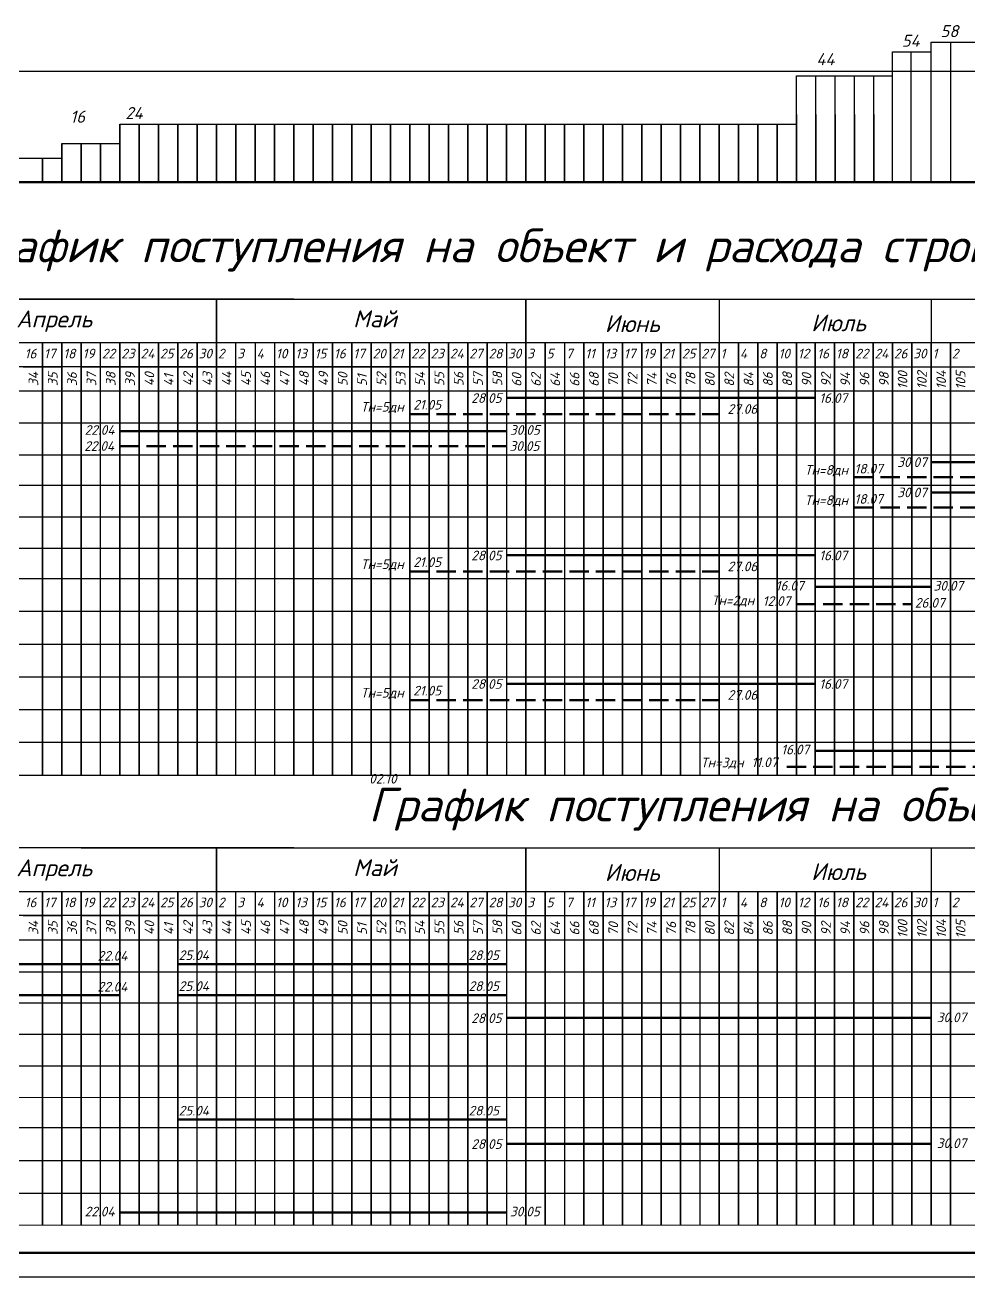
# Model space of a CAD drawing. Header units: millimetres. Extents: x -345369 to 252202, y 74562 to 424723.
# Drawn here: x -257721 to -238189, y 363905 to 389819 of the extents above; entities that cross this region are included whole.
import ezdxf

# ---------------------------------------------------------------- set-up
doc = ezdxf.new("R2010")
doc.units = ezdxf.units.MM
doc.linetypes.add('N1', pattern=[550, 400, -150])
doc.layers.add('A0-08', color=101, linetype='Continuous')
doc.layers.add('Рамка', color=7, linetype='Continuous', lineweight=25)
doc.styles.add('standart-наклонный', font='isocpeui.ttf', dxfattribs={"height": 3})

msp = doc.modelspace()

# ---------------------------------------------------------------- linework, layer by layer
at = {"lineweight": 30}
for p, q in [((-239770.11111, 386565.055071), (-239770.11111, 389265.055071)), ((-239770.11111, 389265.055071), (-238970.11111, 389265.055071)), ((-238970.11111, 386565.055071), (-238970.11111, 389465.055071)), ((-238970.11111, 389465.055071), (-233783.582974, 389465.055071)), ((-264556.639245, 388865.055071), (-197554.654285, 388865.055071)), ((-241756.639245, 386565.055071), (-241756.639245, 388765.055071)), ((-241756.639245, 388765.055071), (-239770.11111, 388765.055071)), ((-255756.639245, 386565.055071), (-255756.637867, 387765.055071)), ((-255756.639245, 386565.055071), (-255756.637867, 387765.055071)), ((-255756.639245, 387765.055071), (-241756.639245, 387765.055071)), ((-255756.639245, 386565.055071), (-255756.637867, 387765.055071)), ((-255756.637867, 387765.055071), (-255756.639245, 386565.055071)), ((-256956.639245, 387365.055071), (-255756.639245, 387365.055071)), ((-256956.639245, 386565.055071), (-256956.639245, 387365.055071)), ((-256956.639245, 387365.055071), (-256956.639245, 386565.055071)), ((-256956.639245, 386565.055071), (-256956.639245, 387365.055071)), ((-264556.639245, 387065.055071), (-256956.639245, 387065.055071)), ((-269090.319418, 384144.449809), (-193783.582974, 384144.449809)), ((-256556.639245, 384144.449809), (-193783.582974, 384144.449809)), ((-253756.639245, 374293.383825), (-253756.639245, 384144.449809)), ((-253756.639245, 384144.449809), (-253756.639245, 383245.955918)), ((-250956.639245, 384144.449809), (-242156.639245, 384144.449809)), ((-247356.639245, 384144.449809), (-238556.639245, 384144.449809)), ((-247356.639245, 374293.383825), (-247356.639245, 384144.449809)), ((-247356.639245, 384144.449809), (-247356.639245, 383245.955918)), ((-247356.639245, 384144.449809), (-247356.639245, 374293.383825)), ((-243356.639245, 384144.449809), (-243356.639245, 374293.383825)), ((-243356.639245, 384144.449809), (-243356.639245, 374293.383825)), ((-238970.11111, 384144.449809), (-238970.11111, 374293.383825)), ((-269090.319418, 381584.698405), (-193783.582974, 381585.005997)), ((-269090.319418, 380918.959033), (-193783.582974, 380919.266625)), ((-269090.319418, 380292.893779), (-193783.582974, 380293.201371)), ((-269090.319418, 379640.379014), (-193783.582974, 379640.658068)), ((-269090.319418, 378987.864348), (-193783.582974, 378988.143402)), ((-269090.319418, 378360.722042), (-193783.582974, 378361.001095)), ((-269090.319418, 377682.835017), (-193783.582974, 377683.11407)), ((-269090.319418, 377004.947991), (-193783.582974, 377005.227044)), ((-269090.319418, 376327.055934), (-193783.582974, 376327.334988)), ((-269090.319418, 375649.167938), (-193783.582974, 375649.167938)), ((-269090.319418, 374971.275882), (-193783.582974, 374971.275882)), ((-269090.319418, 374293.383825), (-213360.228859, 374293.383825)), ((-269090.319418, 374293.383825), (-193783.582974, 374293.383825)), ((-256556.639245, 372783.962366), (-207383.583328, 372783.962366)), ((-253756.639245, 364979.198778), (-253756.639245, 372783.962366)), ((-253756.639245, 372783.962366), (-253756.639245, 371885.468476)), ((-250956.639245, 372783.962366), (-242156.639245, 372783.962366)), ((-247356.639245, 372783.962366), (-238556.639245, 372783.962366)), ((-247356.639245, 364977.564843), (-247356.639245, 372783.962366)), ((-247356.639245, 372783.962366), (-247356.639245, 371885.468476)), ((-247356.639245, 372783.962366), (-247356.639245, 364977.564843)), ((-243356.639245, 372783.962366), (-243356.639245, 364976.543634)), ((-243356.639245, 372783.962366), (-243356.639245, 364976.543634)), ((-238970.11111, 372783.962366), (-238970.11111, 364975.423744)), ((-258956.639245, 371885.468476), (-228383.582974, 371885.468476)), ((-252556.639245, 371385.468476), (-252156.639245, 371385.468476)), ((-252156.639245, 371385.468476), (-251756.639245, 371385.468476)), ((-251756.639245, 371385.468476), (-251356.639245, 371385.468476)), ((-251356.639245, 371385.468476), (-250956.639245, 371385.468476)), ((-250956.639245, 371385.468476), (-250556.639245, 371385.468476)), ((-250556.639245, 371385.468476), (-250156.639245, 371385.468476)), ((-250156.639245, 371385.468476), (-249756.639245, 371385.468476)), ((-249756.639245, 371385.468476), (-249356.639245, 371385.468476)), ((-249356.639245, 371385.468476), (-248956.639245, 371385.468476)), ((-248956.639245, 371385.468476), (-248556.639245, 371385.468476)), ((-248556.639245, 371385.468476), (-248156.639245, 371385.468476)), ((-248556.639245, 371385.468476), (-248156.639245, 371385.468476)), ((-248156.639245, 371385.468476), (-247756.639245, 371385.468476)), ((-248156.639245, 371385.468476), (-247756.639245, 371385.468476)), ((-247756.639245, 371385.468476), (-247356.639245, 371385.468476)), ((-247356.639245, 371385.468476), (-246956.639245, 371385.468476)), ((-246956.639245, 371385.468476), (-246556.639245, 371385.468476)), ((-246556.639245, 371385.468476), (-246156.639245, 371385.468476)), ((-246156.639245, 371385.468476), (-245756.639245, 371385.468476)), ((-245756.639245, 371385.468476), (-245356.639245, 371385.468476)), ((-245756.639245, 371385.468476), (-245356.639245, 371385.468476)), ((-245356.639245, 371385.468476), (-244956.639245, 371385.468476)), ((-244956.639245, 371385.468476), (-244556.639245, 371385.468476)), ((-244556.639245, 371385.468476), (-244156.639245, 371385.468476)), ((-244156.639245, 371385.468476), (-243756.639245, 371385.468476)), ((-243756.639245, 371385.468476), (-243356.639245, 371385.468476)), ((-243756.639245, 371385.468476), (-215983.582974, 371385.468476)), ((-243356.639245, 371385.468476), (-242956.639245, 371385.468476)), ((-269090.319418, 370885.468472), (-207384.068018, 370885.468526)), ((-269090.319418, 370219.730169), (-207384.237918, 370219.982209)), ((-269090.319418, 369580.440209), (-207384.40113, 369580.692248)), ((-269090.319418, 368927.925544), (-207384.567718, 368928.177582)), ((-269090.319418, 368275.410778), (-207384.734313, 368275.639432)), ((-269090.319418, 367622.896112), (-207384.900901, 367623.124765)), ((-269090.319418, 367622.896112), (-207384.900901, 367623.124765)), ((-269090.319418, 366995.753806), (-207385.061012, 366995.982458)), ((-269090.319418, 366317.867732), (-207385.234097, 366318.023236)), ((-269090.319418, 366317.86581), (-213360.234071, 366317.86581)), ((-269090.319418, 365639.97565), (-207385.407164, 365640.131154)), ((-269090.319418, 365639.973729), (-213360.234071, 365639.973729)), ((-269090.319418, 364983.113501), (-207385.578924, 364967.360142))]:
    msp.add_line(p, q, dxfattribs=at)
for p, q in [((-239383.582974, 386565.055071), (-239383.582974, 389265.055071)), ((-238570.11111, 389465.055071), (-238570.11111, 386565.055071)), ((-241356.639245, 386565.055071), (-241356.639245, 388765.055071)), ((-240956.639245, 386565.055071), (-240956.639245, 388765.055071)), ((-240556.639245, 386565.055071), (-240556.639245, 388765.055071)), ((-240156.639245, 386565.055071), (-240156.639245, 388765.055071)), ((-241756.639245, 386565.055071), (-241756.639245, 387965.055071)), ((-241756.639245, 387965.055071), (-241756.639245, 386565.055071)), ((-241356.639245, 386565.055071), (-241356.639245, 387965.055071)), ((-241356.639245, 387965.055071), (-241356.639245, 386565.055071)), ((-240956.639245, 386565.055071), (-240956.639245, 387965.055071)), ((-240956.639245, 387965.055071), (-240956.639245, 386565.055071)), ((-240556.639245, 386565.055071), (-240556.639245, 387965.055071)), ((-240556.639245, 387965.055071), (-240556.639245, 386565.055071)), ((-240156.639245, 386565.055071), (-240156.639245, 387965.055071)), ((-240156.639245, 387965.055071), (-240156.639245, 386565.055071)), ((-255356.639245, 386565.055071), (-255356.639245, 387765.055071)), ((-255356.639245, 387765.055071), (-255356.639245, 386565.055071)), ((-254956.639245, 386565.055071), (-254956.639245, 387765.055071)), ((-254956.639245, 387765.055071), (-254956.639245, 386565.055071)), ((-254556.639245, 387765.055071), (-254556.639245, 386565.055071)), ((-254556.639245, 386565.055071), (-254556.639245, 387765.055071)), ((-254556.639245, 386565.055071), (-254556.639245, 387765.055071)), ((-254556.639245, 387765.055071), (-254556.639245, 386565.055071)), ((-254156.639245, 387765.055071), (-254156.639245, 386565.055071)), ((-254156.639245, 386565.055071), (-254156.639245, 387765.055071)), ((-254156.639245, 386565.055071), (-254156.639245, 387765.055071)), ((-254156.639245, 387765.055071), (-254156.639245, 386565.055071)), ((-253756.639245, 387765.055071), (-253756.639245, 386565.055071)), ((-253756.639245, 386565.055071), (-253756.639245, 387765.055071)), ((-253756.639245, 386565.055071), (-253756.639245, 387765.055071)), ((-253756.639245, 387765.055071), (-253756.639245, 386565.055071)), ((-253356.639245, 386565.055071), (-253356.639245, 387765.055071)), ((-253356.639245, 387765.055071), (-253356.639245, 386565.055071)), ((-252956.639245, 386565.055071), (-252956.639245, 387765.055071)), ((-252956.639245, 387765.055071), (-252956.639245, 386565.055071)), ((-252556.639245, 386565.055071), (-252556.639245, 387765.055071)), ((-252556.639245, 387765.055071), (-252556.639245, 386565.055071)), ((-252156.639245, 386565.055071), (-252156.639245, 387765.055071)), ((-252156.639245, 387765.055071), (-252156.639245, 386565.055071)), ((-251756.639245, 386565.055071), (-251756.639245, 387765.055071)), ((-251756.639245, 387765.055071), (-251756.639245, 386565.055071)), ((-251356.639245, 386565.055071), (-251356.639245, 387765.055071)), ((-251356.639245, 387765.055071), (-251356.639245, 386565.055071)), ((-250956.639245, 386565.055071), (-250956.639245, 387765.055071)), ((-250956.639245, 387765.055071), (-250956.639245, 386565.055071)), ((-250556.639245, 386565.055071), (-250556.639245, 387765.055071)), ((-250556.639245, 387765.055071), (-250556.639245, 386565.055071)), ((-250156.639245, 386565.055071), (-250156.639245, 387765.055071)), ((-250156.639245, 387765.055071), (-250156.639245, 386565.055071)), ((-249756.639245, 386565.055071), (-249756.639245, 387765.055071)), ((-249756.639245, 387765.055071), (-249756.639245, 386565.055071)), ((-249356.639245, 386565.055071), (-249356.639245, 387765.055071)), ((-249356.639245, 387765.055071), (-249356.639245, 386565.055071)), ((-248956.639245, 386565.055071), (-248956.639245, 387765.055071)), ((-248956.639245, 387765.055071), (-248956.639245, 386565.055071)), ((-248556.639245, 386565.055071), (-248556.639245, 387765.055071)), ((-248556.639245, 387765.055071), (-248556.639245, 386565.055071)), ((-248156.639245, 386565.055071), (-248156.639245, 387765.055071)), ((-248156.639245, 387765.055071), (-248156.639245, 386565.055071)), ((-247756.639245, 386565.055071), (-247756.639245, 387765.055071)), ((-247756.639245, 387765.055071), (-247756.639245, 386565.055071)), ((-247356.639245, 386565.055071), (-247356.639245, 387765.055071)), ((-247356.639245, 387765.055071), (-247356.639245, 386565.055071)), ((-246956.639245, 386565.055071), (-246956.639245, 387765.055071)), ((-246956.639245, 387765.055071), (-246956.639245, 386565.055071)), ((-246556.639245, 386565.055071), (-246556.639245, 387765.055071)), ((-246556.639245, 387765.055071), (-246556.639245, 386565.055071)), ((-246156.639245, 386565.055071), (-246156.639245, 387765.055071)), ((-246156.639245, 387765.055071), (-246156.639245, 386565.055071)), ((-245756.639245, 386565.055071), (-245756.639245, 387765.055071)), ((-245756.639245, 387765.055071), (-245756.639245, 386565.055071)), ((-245356.639245, 386565.055071), (-245356.639245, 387765.055071)), ((-245356.639245, 387765.055071), (-245356.639245, 386565.055071)), ((-244956.639245, 386565.055071), (-244956.639245, 387765.055071)), ((-244956.639245, 387765.055071), (-244956.639245, 386565.055071)), ((-244556.639245, 386565.055071), (-244556.639245, 387765.055071)), ((-244556.639245, 387765.055071), (-244556.639245, 386565.055071)), ((-244156.639245, 386565.055071), (-244156.639245, 387765.055071)), ((-244156.639245, 387765.055071), (-244156.639245, 386565.055071)), ((-243756.639245, 386565.055071), (-243756.639245, 387765.055071)), ((-243756.639245, 387765.055071), (-243756.639245, 386565.055071)), ((-243356.639245, 386565.055071), (-243356.639245, 387765.055071)), ((-243356.639245, 387765.055071), (-243356.639245, 386565.055071)), ((-242956.639245, 386565.055071), (-242956.639245, 387765.055071)), ((-242956.639245, 387765.055071), (-242956.639245, 386565.055071)), ((-242556.639245, 386565.055071), (-242556.639245, 387765.055071)), ((-242556.639245, 387765.055071), (-242556.639245, 386565.055071)), ((-242156.639245, 386565.055071), (-242156.639245, 387765.055071)), ((-242156.639245, 387765.055071), (-242156.639245, 386565.055071)), ((-256956.639245, 387365.055071), (-255756.639245, 387365.055071)), ((-256556.639245, 386565.055071), (-256556.639245, 387365.055071)), ((-256556.639245, 387365.055071), (-256556.639245, 386565.055071)), ((-256156.639245, 386565.055071), (-256156.639245, 387365.055071)), ((-256156.639245, 387365.055071), (-256156.639245, 386565.055071)), ((-264556.639245, 387065.055071), (-256956.639245, 387065.055071)), ((-257356.639245, 386565.055071), (-257356.639245, 387065.055071)), ((-257356.639245, 387065.055071), (-257356.639245, 386565.055071)), ((-257356.639245, 374293.383825), (-257356.639245, 383245.955918)), ((-257356.639245, 383245.955918), (-257356.639245, 374293.383825)), ((-256956.639245, 374293.383825), (-256956.639245, 383245.955918)), ((-256956.639245, 383245.955918), (-256956.639245, 374293.383825)), ((-256556.639245, 374293.383825), (-256556.639245, 383245.955918)), ((-256556.639245, 383245.955918), (-256556.639245, 374293.383825)), ((-256156.639245, 374293.383825), (-256156.639245, 383245.955918)), ((-255756.639245, 374293.383825), (-255756.639245, 383245.955918)), ((-255756.639245, 383245.955918), (-255756.639245, 374293.383825)), ((-255356.639245, 374293.383825), (-255356.639245, 383245.955918)), ((-255356.639245, 383245.955918), (-255356.639245, 374293.383825)), ((-254956.639245, 374293.383825), (-254956.639245, 383245.955918)), ((-254956.639245, 383245.955918), (-254956.639245, 374293.383825)), ((-254556.639245, 374293.383825), (-254556.639245, 383245.955918)), ((-254556.639245, 383245.955918), (-254556.639245, 374293.383825)), ((-254156.639245, 374293.383825), (-254156.639245, 383245.955918)), ((-254156.639245, 383245.955918), (-254156.639245, 374293.383825)), ((-253756.639245, 374293.383825), (-253756.639245, 383245.955918)), ((-253756.639245, 383245.955918), (-253756.639245, 374293.383825)), ((-253356.639245, 374293.383825), (-253356.639245, 383245.955918)), ((-252956.639245, 383245.955918), (-252956.639245, 374293.383825)), ((-252556.639245, 383245.955918), (-252556.639245, 374293.383825)), ((-252156.639245, 374293.383825), (-252156.639245, 383245.955918)), ((-252156.639245, 383245.955918), (-252156.639245, 374293.383825)), ((-251756.639245, 374293.383825), (-251756.639245, 383245.955918)), ((-251756.639245, 383245.955918), (-251756.639245, 374293.383825)), ((-251356.639245, 374293.383825), (-251356.639245, 383245.955918)), ((-251356.639245, 383245.955918), (-251356.639245, 374293.383825)), ((-250956.639245, 374293.383825), (-250956.639245, 383245.955918)), ((-250956.639245, 383245.955918), (-250956.639245, 374293.383825)), ((-250556.639245, 374293.383825), (-250556.639245, 383245.955918)), ((-250556.639245, 383245.955918), (-250556.639245, 374293.383825)), ((-250156.639245, 374293.383825), (-250156.639245, 383245.955918)), ((-250156.639245, 383245.955918), (-250156.639245, 374293.383825)), ((-249756.639245, 374293.383825), (-249756.639245, 383245.955918)), ((-249756.639245, 383245.955918), (-249756.639245, 374293.383825)), ((-249356.639245, 374293.383825), (-249356.639245, 383245.955918)), ((-249356.639245, 383245.955918), (-249356.639245, 374293.383825)), ((-248956.639245, 374293.383825), (-248956.639245, 383245.955918)), ((-248956.639245, 383245.955918), (-248956.639245, 374293.383825)), ((-257756.639245, 382745.955918), (-257356.639245, 382745.955918)), ((-257356.639245, 382745.955918), (-256956.639245, 382745.955918)), ((-256556.639245, 382745.955918), (-256156.639245, 382745.955918)), ((-256156.639245, 382745.955918), (-255756.639245, 382745.955918)), ((-252556.639245, 382745.955918), (-252156.639245, 382745.955918)), ((-252156.639245, 382745.955918), (-251756.639245, 382745.955918)), ((-251756.639245, 382745.955918), (-251356.639245, 382745.955918)), ((-251356.639245, 382745.955918), (-250956.639245, 382745.955918)), ((-250956.639245, 382745.955918), (-250556.639245, 382745.955918)), ((-250556.639245, 382745.955918), (-250156.639245, 382745.955918)), ((-250156.639245, 382745.955918), (-249756.639245, 382745.955918)), ((-249756.639245, 382745.955918), (-249356.639245, 382745.955918)), ((-249356.639245, 382745.955918), (-248956.639245, 382745.955918)), ((-251062.474667, 382245.955918), (-250662.474667, 382245.955918)), ((-250662.474667, 382245.955918), (-250262.474667, 382245.955918)), ((-250262.474667, 382245.955918), (-249862.474667, 382245.955918)), ((-249862.474667, 382245.955918), (-249462.474667, 382245.955918)), ((-249462.474667, 382245.955918), (-249062.474667, 382245.955918)), ((-257356.639245, 364980.117866), (-257356.639245, 371885.468476)), ((-257356.639245, 371885.468476), (-257356.639245, 364980.117866)), ((-256956.639245, 364980.015745), (-256956.639245, 371885.468476)), ((-256956.639245, 371885.468476), (-256956.639245, 364980.015745)), ((-256556.639245, 364979.913624), (-256556.639245, 371885.468476)), ((-256556.639245, 371885.468476), (-256556.639245, 364979.913624)), ((-256156.639245, 364979.811503), (-256156.639245, 371885.468476)), ((-255756.639245, 364979.709382), (-255756.639245, 371885.468476)), ((-255756.639245, 371885.468476), (-255756.639245, 364979.709382)), ((-255356.639245, 364979.607261), (-255356.639245, 371885.468476)), ((-255356.639245, 371885.468476), (-255356.639245, 364979.607261)), ((-254956.639245, 364979.50514), (-254956.639245, 371885.468476)), ((-254956.639245, 371885.468476), (-254956.639245, 364979.50514)), ((-254556.639245, 364979.40302), (-254556.639245, 371885.468476)), ((-254556.639245, 371885.468476), (-254556.639245, 364979.40302)), ((-254156.639245, 364979.300899), (-254156.639245, 371885.468476)), ((-253756.639245, 364979.198778), (-253756.639245, 371885.468476)), ((-253756.639245, 371885.468476), (-253756.639245, 364979.198778)), ((-253356.639245, 364979.096657), (-253356.639245, 371885.468476)), ((-252956.639245, 371885.468476), (-252956.639245, 364978.994536)), ((-252556.639245, 371885.468476), (-252556.639245, 364978.892415)), ((-252156.639245, 364978.790294), (-252156.639245, 371885.468476)), ((-252156.639245, 371885.468476), (-252156.639245, 364978.790294)), ((-251756.639245, 364978.688173), (-251756.639245, 371885.468476)), ((-251756.639245, 371885.468476), (-251756.639245, 364978.688173)), ((-251356.639245, 364978.586052), (-251356.639245, 371885.468476)), ((-251356.639245, 371885.468476), (-251356.639245, 364978.586052)), ((-250956.639245, 364978.483932), (-250956.639245, 371885.468476)), ((-250956.639245, 371885.468476), (-250956.639245, 364978.483932)), ((-250556.639245, 364978.381811), (-250556.639245, 371885.468476)), ((-250556.639245, 371885.468476), (-250556.639245, 364978.381811)), ((-250156.639245, 364978.27969), (-250156.639245, 371885.468476)), ((-250156.639245, 371885.468476), (-250156.639245, 364978.27969)), ((-249756.639245, 364978.177569), (-249756.639245, 371885.468476)), ((-249756.639245, 371885.468476), (-249756.639245, 364978.177569)), ((-249356.639245, 364978.075448), (-249356.639245, 371885.468476)), ((-249356.639245, 371885.468476), (-249356.639245, 364978.075448)), ((-248956.639245, 364977.973327), (-248956.639245, 371885.468476)), ((-248956.639245, 371885.468476), (-248956.639245, 364977.973327)), ((-257756.639245, 371385.468476), (-257356.639245, 371385.468476)), ((-257356.639245, 371385.468476), (-256956.639245, 371385.468476)), ((-256556.639245, 371385.468476), (-256156.639245, 371385.468476)), ((-256156.639245, 371385.468476), (-255756.639245, 371385.468476)), ((-251062.474667, 370885.468476), (-250662.474667, 370885.468476)), ((-250662.474667, 370885.468476), (-250262.474667, 370885.468476)), ((-250262.474667, 370885.468476), (-249862.474667, 370885.468476)), ((-249862.474667, 370885.468476), (-249462.474667, 370885.468476)), ((-249462.474667, 370885.468476), (-249062.474667, 370885.468476))]:
    msp.add_line(p, q)
at = {"color": 7, "lineweight": 50}
msp.add_line((-264905.86328, 386565.055071), (-192521.398032, 386565.055071), dxfattribs=at)
at = {"color": 0, "lineweight": -2}
for p, q in [((-252156.639245, 384144.449809), (-264556.639245, 384144.449809)), ((-257116.362126, 382245.955918), (-253062.474667, 382245.955918)), ((-257116.362126, 370885.468476), (-253062.474667, 370885.468476))]:
    msp.add_line(p, q, dxfattribs=at)
at = {"lineweight": 25}
for p, q in [((-258956.639245, 383245.955918), (-228383.582974, 383245.955918)), ((-248556.639245, 374293.383825), (-248556.639245, 383245.955918)), ((-248556.639245, 383245.955918), (-248556.639245, 374293.383825)), ((-248156.639245, 374293.383825), (-248156.639245, 383245.955918)), ((-248156.639245, 383245.955918), (-248156.639245, 374293.383825)), ((-248156.639245, 374293.383825), (-248156.639245, 383245.955918)), ((-248156.639245, 383245.955918), (-248156.639245, 374293.383825)), ((-247756.639245, 383245.955918), (-247756.639245, 374293.383825)), ((-247356.639245, 374293.383825), (-247356.639245, 383245.955918)), ((-247356.639245, 383245.955918), (-247356.639245, 374293.383825)), ((-246956.639245, 374293.383825), (-246956.639245, 383245.955918)), ((-246956.639245, 383245.955918), (-246956.639245, 374293.383825)), ((-246556.639245, 383245.955918), (-246556.639245, 374293.383825)), ((-246556.639245, 383245.955918), (-246556.639245, 374293.383825)), ((-246156.639245, 374293.383825), (-246156.639245, 383245.955918)), ((-246156.639245, 383245.955918), (-246156.639245, 374293.383825)), ((-245756.639245, 383245.955918), (-245756.639245, 374293.383825)), ((-245756.639245, 383245.955918), (-245756.639245, 374293.383825)), ((-245756.639245, 374293.383825), (-245756.639245, 383245.955918)), ((-245756.639245, 383245.955918), (-245756.639245, 374293.383825)), ((-245356.639245, 374293.383825), (-245356.639245, 383245.955918)), ((-245356.639245, 383245.955918), (-245356.639245, 374293.383825)), ((-244956.639245, 374293.383825), (-244956.639245, 383245.955918)), ((-244956.639245, 383245.955918), (-244956.639245, 374293.383825)), ((-244556.639245, 374293.383825), (-244556.639245, 383245.955918)), ((-244556.639245, 383245.955918), (-244556.639245, 374293.383825)), ((-244156.639245, 374293.383825), (-244156.639245, 383245.955918)), ((-244156.639245, 383245.955918), (-244156.639245, 374293.383825)), ((-243756.639245, 383245.955918), (-243756.639245, 374293.383825)), ((-243356.639245, 374293.383825), (-243356.639245, 383245.955918)), ((-243356.639245, 383245.955918), (-243356.639245, 374293.383825)), ((-242956.639245, 374293.383825), (-242956.639245, 383245.955918)), ((-242956.639245, 383245.955918), (-242956.639245, 374293.383825)), ((-242556.639245, 374293.383825), (-242556.639245, 383245.955918)), ((-242556.639245, 383245.955918), (-242556.639245, 374293.383825)), ((-242156.639245, 374293.383825), (-242156.639245, 383245.955918)), ((-242156.639245, 383245.955918), (-242156.639245, 374293.383825)), ((-241756.639245, 374293.383825), (-241756.639245, 383245.955918)), ((-241756.639245, 383245.955918), (-241756.639245, 374293.383825)), ((-241370.11111, 374293.383825), (-241370.11111, 383245.955918)), ((-241370.11111, 383245.955918), (-241370.11111, 374293.383825)), ((-240970.11111, 374293.383825), (-240970.11111, 383245.955918)), ((-240970.11111, 383245.955918), (-240970.11111, 374293.383825)), ((-240570.11111, 374293.383825), (-240570.11111, 383245.955918)), ((-240570.11111, 383245.955918), (-240570.11111, 374293.383825)), ((-240170.11111, 374293.383825), (-240170.11111, 383245.955918)), ((-240170.11111, 383245.955918), (-240170.11111, 374293.383825)), ((-239770.11111, 374293.383825), (-239770.11111, 383245.955918)), ((-239770.11111, 383245.955918), (-239770.11111, 374293.383825)), ((-239370.11111, 374293.383825), (-239370.11111, 383245.955918)), ((-239370.11111, 383245.955918), (-239370.11111, 374293.383825)), ((-238970.11111, 374293.383825), (-238970.11111, 383245.955918)), ((-238970.11111, 383245.955918), (-238970.11111, 374293.383825)), ((-238570.11111, 374293.383825), (-238570.11111, 383245.955918)), ((-238570.11111, 383245.955918), (-238570.11111, 374293.383825)), ((-256556.639245, 382745.955918), (-248556.639245, 382745.955918)), ((-255756.639245, 382745.955918), (-247756.639245, 382745.955918)), ((-248956.639245, 382745.955918), (-248556.639245, 382745.955918)), ((-248556.639245, 382745.955918), (-248156.639245, 382745.955918)), ((-248556.639245, 382745.955918), (-248156.639245, 382745.955918)), ((-248156.639245, 382745.955918), (-247756.639245, 382745.955918)), ((-248156.639245, 382745.955918), (-247756.639245, 382745.955918)), ((-247756.639245, 382745.955918), (-247356.639245, 382745.955918)), ((-247356.639245, 382745.955918), (-246956.639245, 382745.955918)), ((-246956.639245, 382745.955918), (-246556.639245, 382745.955918)), ((-246556.639245, 382745.955918), (-246156.639245, 382745.955918)), ((-246156.639245, 382745.955918), (-245756.639245, 382745.955918)), ((-245756.639245, 382745.955918), (-245356.639245, 382745.955918)), ((-245756.639245, 382745.955918), (-245356.639245, 382745.955918)), ((-245356.639245, 382745.955918), (-244956.639245, 382745.955918)), ((-244956.639245, 382745.955918), (-244556.639245, 382745.955918)), ((-244556.639245, 382745.955918), (-244156.639245, 382745.955918)), ((-244156.639245, 382745.955918), (-243756.639245, 382745.955918)), ((-243756.639245, 382745.955918), (-243356.639245, 382745.955918)), ((-243756.639245, 382745.955918), (-215983.582974, 382745.955918)), ((-243356.639245, 382745.955918), (-242956.639245, 382745.955918)), ((-242956.639245, 382745.955918), (-242556.639245, 382745.955918)), ((-242556.639245, 382745.955918), (-242156.639245, 382745.955918)), ((-242156.639245, 382745.955918), (-241756.639245, 382745.955918)), ((-257756.639245, 382245.955918), (-247756.639245, 382245.955918)), ((-249062.474667, 382245.955918), (-248662.474667, 382245.955918)), ((-248662.474667, 382245.955918), (-248262.474667, 382245.955918)), ((-248262.474667, 382245.955918), (-247862.474667, 382245.955918)), ((-248262.474667, 382245.955918), (-247862.474667, 382245.955918)), ((-247862.474667, 382245.955918), (-247462.474667, 382245.955918)), ((-247862.474667, 382245.955918), (-247462.474667, 382245.955918)), ((-247462.474667, 382245.955918), (-247062.474667, 382245.955918)), ((-247062.474667, 382245.955918), (-245756.639245, 382245.955918)), ((-246956.639245, 382245.955918), (-228383.582974, 382245.955918)), ((-245756.639245, 382245.955918), (-245435.530938, 382245.955918)), ((-245756.639245, 382245.955918), (-245329.695516, 382245.955918)), ((-245756.639245, 382245.955918), (-245329.695516, 382245.955918)), ((-245435.530938, 382245.955918), (-245035.530938, 382245.955918)), ((-245035.530938, 382245.955918), (-244635.530938, 382245.955918)), ((-244635.530938, 382245.955918), (-244235.530938, 382245.955918)), ((-244235.530938, 382245.955918), (-243835.530938, 382245.955918)), ((-244235.530938, 382245.955918), (-243835.530938, 382245.955918)), ((-244156.639245, 382245.955918), (-243756.639245, 382245.955918)), ((-243835.530938, 382245.955918), (-243435.530938, 382245.955918)), ((-243835.530938, 382245.955918), (-243435.530938, 382245.955918)), ((-243756.639245, 382245.955918), (-243356.639245, 382245.955918)), ((-243756.639245, 382245.955918), (-243356.639245, 382245.955918)), ((-243435.530938, 382245.955918), (-243035.530938, 382245.955918)), ((-243383.582974, 382245.955918), (-243062.474667, 382245.955918)), ((-243383.582974, 382245.955918), (-242956.639245, 382245.955918)), ((-243383.582974, 382245.955918), (-242956.639245, 382245.955918)), ((-243356.639245, 382245.955918), (-242956.639245, 382245.955918)), ((-243062.474667, 382245.955918), (-242662.474667, 382245.955918)), ((-243035.530938, 382245.955918), (-242635.530938, 382245.955918)), ((-242956.639245, 382245.955918), (-228383.582974, 382245.955918)), ((-242956.639245, 382245.955918), (-242556.639245, 382245.955918)), ((-242662.474667, 382245.955918), (-242262.474667, 382245.955918)), ((-242635.530938, 382245.955918), (-242235.530938, 382245.955918)), ((-242556.639245, 382245.955918), (-242156.639245, 382245.955918)), ((-242262.474667, 382245.955918), (-241862.474667, 382245.955918)), ((-241862.474667, 382245.955918), (-241462.474667, 382245.955918)), ((-241783.582974, 382245.955918), (-228383.582974, 382245.955918)), ((-241462.474667, 382245.955918), (-241062.474667, 382245.955918)), ((-241383.582974, 382245.955918), (-240983.582974, 382245.955918)), ((-241062.474667, 382245.955918), (-240662.474667, 382245.955918)), ((-240983.582974, 382245.955918), (-240583.582974, 382245.955918)), ((-240662.474667, 382245.955918), (-240262.474667, 382245.955918)), ((-240583.582974, 382245.955918), (-240183.582974, 382245.955918)), ((-248556.639245, 364977.871206), (-248556.639245, 371885.468476)), ((-248556.639245, 371885.468476), (-248556.639245, 364977.871206)), ((-248156.639245, 364977.769085), (-248156.639245, 371885.468476)), ((-248156.639245, 371885.468476), (-248156.639245, 364977.769085)), ((-248156.639245, 364977.769085), (-248156.639245, 371885.468476)), ((-248156.639245, 371885.468476), (-248156.639245, 364977.769085)), ((-247756.639245, 371885.468476), (-247756.639245, 364977.666964)), ((-247356.639245, 364977.564843), (-247356.639245, 371885.468476)), ((-247356.639245, 371885.468476), (-247356.639245, 364977.564843)), ((-246956.639245, 364977.462723), (-246956.639245, 371885.468476)), ((-246956.639245, 371885.468476), (-246956.639245, 364977.462723)), ((-246556.639245, 371885.468476), (-246556.639245, 364977.360602)), ((-246556.639245, 371885.468476), (-246556.639245, 364977.360602)), ((-246156.639245, 364977.258481), (-246156.639245, 371885.468476)), ((-246156.639245, 371885.468476), (-246156.639245, 364977.258481)), ((-245756.639245, 371885.468476), (-245756.639245, 364977.15636)), ((-245756.639245, 371885.468476), (-245756.639245, 364977.15636)), ((-245756.639245, 364977.15636), (-245756.639245, 371885.468476)), ((-245756.639245, 371885.468476), (-245756.639245, 364977.15636)), ((-245356.639245, 364977.054239), (-245356.639245, 371885.468476)), ((-245356.639245, 371885.468476), (-245356.639245, 364977.054239)), ((-244956.639245, 364976.952118), (-244956.639245, 371885.468476)), ((-244956.639245, 371885.468476), (-244956.639245, 364976.952118)), ((-244556.639245, 364976.849997), (-244556.639245, 371885.468476)), ((-244556.639245, 371885.468476), (-244556.639245, 364976.849997)), ((-244156.639245, 364976.747876), (-244156.639245, 371885.468476)), ((-244156.639245, 371885.468476), (-244156.639245, 364976.747876)), ((-243756.639245, 371885.468476), (-243756.639245, 364976.645755)), ((-243356.639245, 364976.543634), (-243356.639245, 371885.468476)), ((-243356.639245, 371885.468476), (-243356.639245, 364976.543634)), ((-242956.639245, 364976.441514), (-242956.639245, 371885.468476)), ((-242956.639245, 371885.468476), (-242956.639245, 364976.441514)), ((-242556.639245, 364976.339393), (-242556.639245, 371885.468476)), ((-242556.639245, 371885.468476), (-242556.639245, 364976.339393)), ((-242156.639245, 364976.237272), (-242156.639245, 371885.468476)), ((-242156.639245, 371885.468476), (-242156.639245, 364976.237272)), ((-241756.639245, 364976.135151), (-241756.639245, 371885.468476)), ((-241756.639245, 371885.468476), (-241756.639245, 364976.135151)), ((-241370.11111, 364976.036469), (-241370.11111, 371885.468476)), ((-241370.11111, 371885.468476), (-241370.11111, 364976.036469)), ((-240970.11111, 364975.934348), (-240970.11111, 371885.468476)), ((-240970.11111, 371885.468476), (-240970.11111, 364975.934348)), ((-240570.11111, 364975.832228), (-240570.11111, 371885.468476)), ((-240570.11111, 371885.468476), (-240570.11111, 364975.832228)), ((-240170.11111, 364975.730107), (-240170.11111, 371885.468476)), ((-240170.11111, 371885.468476), (-240170.11111, 364975.730107)), ((-239770.11111, 364975.627986), (-239770.11111, 371885.468476)), ((-239770.11111, 371885.468476), (-239770.11111, 364975.627986)), ((-239370.11111, 364975.525865), (-239370.11111, 371885.468476)), ((-239370.11111, 371885.468476), (-239370.11111, 364975.525865)), ((-238970.11111, 364975.423744), (-238970.11111, 371885.468476)), ((-238970.11111, 371885.468476), (-238970.11111, 364975.423744)), ((-238570.11111, 364975.321623), (-238570.11111, 371885.468476)), ((-238570.11111, 371885.468476), (-238570.11111, 364975.321623)), ((-256556.639245, 371385.468476), (-248556.639245, 371385.468476)), ((-255756.639245, 371385.468476), (-247756.639245, 371385.468476)), ((-242956.639245, 371385.468476), (-242556.639245, 371385.468476)), ((-242556.639245, 371385.468476), (-242156.639245, 371385.468476)), ((-242156.639245, 371385.468476), (-241756.639245, 371385.468476)), ((-257756.639245, 370885.468476), (-247756.639245, 370885.468476)), ((-249062.474667, 370885.468476), (-248662.474667, 370885.468476)), ((-248662.474667, 370885.468476), (-248262.474667, 370885.468476)), ((-248262.474667, 370885.468476), (-247862.474667, 370885.468476)), ((-248262.474667, 370885.468476), (-247862.474667, 370885.468476)), ((-248129.695516, 370885.468476), (-228383.582974, 370885.468476)), ((-247862.474667, 370885.468476), (-247462.474667, 370885.468476)), ((-247862.474667, 370885.468476), (-247462.474667, 370885.468476)), ((-247462.474667, 370885.468476), (-247062.474667, 370885.468476)), ((-247062.474667, 370885.468476), (-245756.639245, 370885.468476)), ((-246956.639245, 370885.468476), (-228383.582974, 370885.468476)), ((-245756.639245, 370885.468476), (-245435.530938, 370885.468476)), ((-245756.639245, 370885.468476), (-245329.695516, 370885.468476)), ((-245756.639245, 370885.468476), (-245329.695516, 370885.468476)), ((-245435.530938, 370885.468476), (-245035.530938, 370885.468476)), ((-245035.530938, 370885.468476), (-244635.530938, 370885.468476)), ((-244635.530938, 370885.468476), (-244235.530938, 370885.468476)), ((-244235.530938, 370885.468476), (-243835.530938, 370885.468476)), ((-244235.530938, 370885.468476), (-243835.530938, 370885.468476)), ((-244156.639245, 370885.468476), (-243756.639245, 370885.468476)), ((-243835.530938, 370885.468476), (-243435.530938, 370885.468476)), ((-243835.530938, 370885.468476), (-243435.530938, 370885.468476)), ((-243756.639245, 370885.468476), (-243356.639245, 370885.468476)), ((-243756.639245, 370885.468476), (-243356.639245, 370885.468476)), ((-243435.530938, 370885.468476), (-243035.530938, 370885.468476)), ((-243383.582974, 370885.468476), (-243062.474667, 370885.468476)), ((-243383.582974, 370885.468476), (-242956.639245, 370885.468476)), ((-243383.582974, 370885.468476), (-242956.639245, 370885.468476)), ((-243356.639245, 370885.468476), (-242956.639245, 370885.468476)), ((-243062.474667, 370885.468476), (-242662.474667, 370885.468476)), ((-243035.530938, 370885.468476), (-242635.530938, 370885.468476)), ((-242956.639245, 370885.468476), (-228383.582974, 370885.468476)), ((-242956.639245, 370885.468476), (-242556.639245, 370885.468476)), ((-242662.474667, 370885.468476), (-242262.474667, 370885.468476)), ((-242635.530938, 370885.468476), (-242235.530938, 370885.468476)), ((-242556.639245, 370885.468476), (-242156.639245, 370885.468476)), ((-242262.474667, 370885.468476), (-241862.474667, 370885.468476)), ((-241862.474667, 370885.468476), (-241462.474667, 370885.468476)), ((-241783.582974, 370885.468476), (-228383.582974, 370885.468476)), ((-241462.474667, 370885.468476), (-241062.474667, 370885.468476)), ((-241383.582974, 370885.468476), (-240983.582974, 370885.468476)), ((-241062.474667, 370885.468476), (-240662.474667, 370885.468476)), ((-240983.582974, 370885.468476), (-240583.582974, 370885.468476)), ((-240662.474667, 370885.468476), (-240262.474667, 370885.468476)), ((-240583.582974, 370885.468476), (-240183.582974, 370885.468476))]:
    msp.add_line(p, q, dxfattribs=at)
at = {"color": 0, "lineweight": 25}
for p, q in [((-248556.639245, 382745.955918), (-261410.526703, 382745.955918)), ((-247756.639245, 382745.955918), (-260610.526703, 382745.955918))]:
    msp.add_line(p, q, dxfattribs=at)
at = {"color": 1, "lineweight": 50}
for p, q in [((-247756.639245, 382103.564723), (-241370.11111, 382103.564723)), ((-255756.639245, 381414.23931), (-247756.639245, 381414.23931)), ((-238970.11111, 380771.272954), (-224983.582974, 380771.272954)), ((-238970.11111, 380145.2077), (-224983.582974, 380145.2077)), ((-247756.649105, 378845.552206), (-241370.120969, 378845.552206)), ((-241370.11111, 378186.833425), (-238970.11111, 378186.833425)), ((-247756.639245, 376184.743792), (-241370.11111, 376184.743792)), ((-241370.11111, 374793.483675), (-229783.582974, 374793.483675)), ((-258156.639245, 370379.295358), (-255756.639245, 370379.295358)), ((-254556.639245, 370379.295358), (-247756.639245, 370379.295358)), ((-258156.636634, 369740.005399), (-255756.636634, 369740.005399)), ((-254556.636634, 369740.005399), (-247756.636634, 369740.005399)), ((-247756.649105, 369267.660171), (-238970.11111, 369267.660171)), ((-254556.639245, 367161.529144), (-247756.639245, 367161.529144)), ((-247756.639245, 366661.923305), (-238970.10125, 366661.923305)), ((-255756.639245, 365236.717144), (-247756.639245, 365236.717144))]:
    msp.add_line(p, q, dxfattribs=at)
at = {"color": 1, "linetype": 'N1', "lineweight": 50}
for p, q in [((-249756.639245, 381765.853159), (-243370.11111, 381765.853159)), ((-255756.639245, 381098.865188), (-247756.639245, 381098.865188)), ((-240570.11111, 380458.801813), (-226583.582974, 380458.801813)), ((-240570.11111, 379832.736559), (-226583.582974, 379832.736559)), ((-249756.649105, 378507.840642), (-243370.120969, 378507.840642)), ((-241756.639245, 377833.857084), (-239356.639245, 377833.857084)), ((-249756.639245, 375847.032227), (-243370.11111, 375847.032227)), ((-241960.064586, 374466.886504), (-230983.582974, 374466.886504))]:
    msp.add_line(p, q, dxfattribs=at)
at = {"color": 0, "lineweight": 30}
for p, q in [((-252156.639245, 372783.962366), (-264556.639245, 372783.962366)), ((-248556.639245, 371385.468476), (-261410.526703, 371385.468476)), ((-247756.639245, 371385.468476), (-260610.526703, 371385.468476))]:
    msp.add_line(p, q, dxfattribs=at)
at = {"layer": 'A0-08', "color": 0, "lineweight": 30}
msp.add_line((-269090.319418, 382245.95464), (-193783.582974, 382245.967567), dxfattribs=at)
at = {"layer": 'Рамка', "color": 0, "linetype": 'Continuous', "lineweight": 50}
msp.add_line((-269090.319418, 364404.783119), (-187490.319418, 364404.783119), dxfattribs=at)
at = {"layer": 'Рамка', "color": 0, "linetype": 'Continuous', "lineweight": 30}
msp.add_line((-271090.319418, 363904.783119), (-186990.319418, 363904.783119), dxfattribs=at)

# ---------------------------------------------------------------- texts
at = {"color": 7, "style": 'standart-наклонный'}
for s, p in [('58', (-238778.745084, 389567.724863)), ('54', (-239578.745084, 389367.724863)), ('44', (-241347.334286, 388986.555612)), ('16', (-256786.140837, 387796.54602)), ('24', (-255644.795525, 387872.285578))]:
    msp.add_text(s, height=250, dxfattribs=at).set_placement(p)
at = {"lineweight": 25, "style": 'standart-наклонный'}
for s, p in [('16', (-257730.450883, 382918.106133)), ('17', (-257330.450883, 382918.106133)), ('18', (-256930.450883, 382918.106133)), ('19', (-256530.450883, 382918.106133)), ('22', (-256130.450883, 382918.106133)), ('23', (-255730.450883, 382918.106133)), ('24', (-255330.450883, 382918.106133)), ('25', (-254930.450883, 382918.106133)), ('26', (-254530.450883, 382918.106133)), ('30', (-254130.450883, 382918.106133)), ('2', (-253730.450883, 382918.106133)), ('3', (-253330.450883, 382918.106133)), ('4', (-252930.450883, 382918.106133)), ('10', (-252530.450883, 382918.106133)), ('13', (-252130.450883, 382918.106133)), ('15', (-251730.450883, 382918.106133)), ('16', (-251330.450883, 382918.106133)), ('17', (-250930.450883, 382918.106133)), ('20', (-250530.450883, 382918.106133)), ('21', (-250130.450883, 382918.106133)), ('22', (-249730.450883, 382918.106133)), ('23', (-249330.450883, 382918.106133)), ('24', (-248930.450883, 382918.106133)), ('27', (-248530.450883, 382918.106133)), ('28', (-248130.450883, 382918.106133)), ('30', (-247730.450883, 382918.106133)), ('3', (-247330.450883, 382918.106133)), ('5', (-246930.450883, 382918.106133)), ('7', (-246530.450883, 382918.106133)), ('11', (-246130.450883, 382918.106133)), ('13', (-245730.450883, 382918.106133)), ('17', (-245330.450883, 382918.106133)), ('19', (-244930.450883, 382918.106133)), ('21', (-244530.450883, 382918.106133)), ('25', (-244130.450883, 382918.106133)), ('27', (-243730.450883, 382918.106133)), ('1', (-243330.450883, 382918.106133)), ('4', (-242930.450883, 382918.106133)), ('8', (-242530.450883, 382918.106133)), ('10', (-242130.450883, 382918.106133)), ('12', (-241730.450883, 382918.106133)), ('16', (-241330.450883, 382918.106133)), ('18', (-240943.922748, 382918.106133)), ('22', (-240543.922748, 382918.106133)), ('24', (-240143.922748, 382918.106133)), ('26', (-239743.922748, 382918.106133)), ('30', (-239343.922748, 382918.106133)), ('1', (-238943.922748, 382918.106133)), ('2', (-238543.922748, 382918.106133)), ('Тн=5дн', (-250774.402502, 381816.312924)), ('21.05', (-249688.333724, 381859.995002)), ('28.05', (-248488.333724, 381997.435181)), ('27.06', (-243185.438566, 381770.762707)), ('16.07', (-241288.333724, 381997.435181)), ('22.04', (-256488.333724, 381336.268073)), ('30.05', (-247688.333724, 381336.268073)), ('22.04', (-256496.049703, 381004.476092)), ('30.05', (-247696.049703, 381004.476092)), ('Тн=8дн', (-241587.874367, 380509.261578)), ('18.07', (-240559.110977, 380534.978307)), ('30.07', (-239674.861859, 380670.561322)), ('30.07', (-239674.861859, 380044.496068)), ('Тн=8дн', (-241587.874367, 379883.196324)), ('18.07', (-240559.110977, 379908.913053)), ('28.05', (-248488.343584, 378739.422664)), ('16.07', (-241288.343584, 378739.422664)), ('Тн=5дн', (-250774.412362, 378558.300407)), ('21.05', (-249688.343584, 378601.982485)), ('27.06', (-243185.448426, 378512.75019)), ('16.07', (-242189.878391, 378112.277017)), ('30.07', (-238923.065299, 378112.289122)), ('Тн=2дн', (-243514.691125, 377809.514504)), ('12.07', (-242457.582931, 377795.162595)), ('26.07', (-239309.593434, 377759.312781)), ('28.05', (-248488.333724, 376078.61425)), ('16.07', (-241288.333724, 376078.61425)), ('Тн=5дн', (-250774.402502, 375897.491993)), ('21.05', (-249688.333724, 375941.17407)), ('27.06', (-243185.438566, 375851.941775)), ('16.07', (-242074.861859, 374722.731478)), ('Тн=3дн', (-243738.554694, 374453.171315)), ('11.07', (-242688.358782, 374457.795804)), ('02.10', (-250601.438992, 374118.14483)), ('02.10', (-250601.438992, 374118.14483)), ('02.10', (-250601.438992, 374118.14483)), ('16', (-257730.450883, 371557.618691)), ('17', (-257330.450883, 371557.618691)), ('18', (-256930.450883, 371557.618691)), ('19', (-256530.450883, 371557.618691)), ('22', (-256130.450883, 371557.618691)), ('23', (-255730.450883, 371557.618691)), ('24', (-255330.450883, 371557.618691)), ('25', (-254930.450883, 371557.618691)), ('26', (-254530.450883, 371557.618691)), ('30', (-254130.450883, 371557.618691)), ('2', (-253730.450883, 371557.618691)), ('3', (-253330.450883, 371557.618691)), ('4', (-252930.450883, 371557.618691)), ('10', (-252530.450883, 371557.618691)), ('13', (-252130.450883, 371557.618691)), ('15', (-251730.450883, 371557.618691)), ('16', (-251330.450883, 371557.618691)), ('17', (-250930.450883, 371557.618691)), ('20', (-250530.450883, 371557.618691)), ('21', (-250130.450883, 371557.618691)), ('22', (-249730.450883, 371557.618691)), ('23', (-249330.450883, 371557.618691)), ('24', (-248930.450883, 371557.618691)), ('27', (-248530.450883, 371557.618691)), ('28', (-248130.450883, 371557.618691)), ('30', (-247730.450883, 371557.618691)), ('3', (-247330.450883, 371557.618691)), ('5', (-246930.450883, 371557.618691)), ('7', (-246530.450883, 371557.618691)), ('11', (-246130.450883, 371557.618691)), ('13', (-245730.450883, 371557.618691)), ('17', (-245330.450883, 371557.618691)), ('19', (-244930.450883, 371557.618691)), ('21', (-244530.450883, 371557.618691)), ('25', (-244130.450883, 371557.618691)), ('27', (-243730.450883, 371557.618691)), ('1', (-243330.450883, 371557.618691)), ('4', (-242930.450883, 371557.618691)), ('8', (-242530.450883, 371557.618691)), ('10', (-242130.450883, 371557.618691)), ('12', (-241730.450883, 371557.618691)), ('16', (-241330.450883, 371557.618691)), ('18', (-240943.922748, 371557.618691)), ('22', (-240543.922748, 371557.618691)), ('24', (-240143.922748, 371557.618691)), ('26', (-239743.922748, 371557.618691)), ('30', (-239343.922748, 371557.618691)), ('1', (-238943.922748, 371557.618691)), ('2', (-238543.922748, 371557.618691)), ('22.04', (-256221.602192, 370452.191492)), ('25.04', (-254543.409597, 370464.750585)), ('28.05', (-248543.409597, 370464.750585)), ('22.04', (-256221.599581, 369812.901532)), ('25.04', (-254543.406986, 369825.460625)), ('28.05', (-248543.406986, 369825.460625)), ('28.05', (-248488.343584, 369161.530629)), ('30.07', (-238857.004157, 369178.17291)), ('25.04', (-254543.409597, 367246.98437)), ('28.05', (-248543.409597, 367246.98437)), ('28.05', (-248488.333724, 366555.793763)), ('30.07', (-238856.994298, 366572.436044)), ('22.04', (-256488.333724, 365158.745908)), ('30.05', (-247688.333724, 365158.745908))]:
    msp.add_text(s, height=200, dxfattribs=at).set_placement(p)
at = {"lineweight": -2, "style": 'standart-наклонный'}
for s, p in [('34', (-257448.084288, 382344.775842)), ('35', (-257048.084288, 382343.715236)), ('36', (-256648.084288, 382343.715236)), ('37', (-256248.084288, 382343.715236)), ('38', (-255848.084288, 382343.715236)), ('39', (-255448.084288, 382343.715236)), ('40', (-255048.084288, 382343.715236)), ('41', (-254648.084288, 382343.715236)), ('42', (-254248.084288, 382343.715236)), ('43', (-253848.084288, 382343.715236)), ('44', (-253448.084288, 382343.715236)), ('45', (-253048.084288, 382343.715236)), ('46', (-252648.084288, 382343.715236)), ('47', (-252248.084288, 382343.715236)), ('48', (-251848.084288, 382343.715236)), ('49', (-251448.084288, 382343.715236)), ('50', (-251048.084288, 382343.715236)), ('51', (-250648.084288, 382343.715236)), ('52', (-250248.084288, 382343.715236)), ('53', (-249848.084288, 382343.715236)), ('54', (-249448.084288, 382343.715236)), ('55', (-249048.084288, 382343.715236)), ('56', (-248648.084288, 382343.715236)), ('57', (-248248.084288, 382343.715236)), ('58', (-247848.084288, 382343.715236)), ('60', (-247449.039375, 382330.957178)), ('62', (-247049.039375, 382330.957178)), ('64', (-246649.039375, 382330.957178)), ('66', (-246249.039375, 382330.957178)), ('68', (-245849.039375, 382330.957178)), ('70', (-245449.039375, 382330.957178)), ('72', (-245049.039375, 382330.957178)), ('74', (-244649.039375, 382330.957178)), ('76', (-244249.039375, 382330.957178)), ('78', (-243849.039375, 382330.957178)), ('80', (-243449.039375, 382330.957178)), ('82', (-243049.039375, 382330.957178)), ('84', (-242649.039375, 382330.957178)), ('86', (-242249.039375, 382330.957178)), ('88', (-241849.039375, 382330.957178)), ('90', (-241449.039375, 382330.957178)), ('92', (-241049.039375, 382330.957178)), ('94', (-240649.039375, 382330.957178)), ('96', (-240249.039375, 382330.957178)), ('98', (-239849.039375, 382330.957178)), ('100', (-239462.51124, 382278.028188)), ('102', (-239062.51124, 382278.028188)), ('104', (-238662.51124, 382278.028188)), ('105', (-238261.556152, 382270.086009)), ('34', (-257448.084288, 370984.2884)), ('35', (-257048.084288, 370983.227794)), ('36', (-256648.084288, 370983.227794)), ('37', (-256248.084288, 370983.227794)), ('38', (-255848.084288, 370983.227794)), ('39', (-255448.084288, 370983.227794)), ('40', (-255048.084288, 370983.227794)), ('41', (-254648.084288, 370983.227794)), ('42', (-254248.084288, 370983.227794)), ('43', (-253848.084288, 370983.227794)), ('44', (-253448.084288, 370983.227794)), ('45', (-253048.084288, 370983.227794)), ('46', (-252648.084288, 370983.227794)), ('47', (-252248.084288, 370983.227794)), ('48', (-251848.084288, 370983.227794)), ('49', (-251448.084288, 370983.227794)), ('50', (-251048.084288, 370983.227794)), ('51', (-250648.084288, 370983.227794)), ('52', (-250248.084288, 370983.227794)), ('53', (-249848.084288, 370983.227794)), ('54', (-249448.084288, 370983.227794)), ('55', (-249048.084288, 370983.227794)), ('56', (-248648.084288, 370983.227794)), ('57', (-248248.084288, 370983.227794)), ('58', (-247848.084288, 370983.227794)), ('60', (-247449.039375, 370970.469735)), ('62', (-247049.039375, 370970.469735)), ('64', (-246649.039375, 370970.469735)), ('66', (-246249.039375, 370970.469735)), ('68', (-245849.039375, 370970.469735)), ('70', (-245449.039375, 370970.469735)), ('72', (-245049.039375, 370970.469735)), ('74', (-244649.039375, 370970.469735)), ('76', (-244249.039375, 370970.469735)), ('78', (-243849.039375, 370970.469735)), ('80', (-243449.039375, 370970.469735)), ('82', (-243049.039375, 370970.469735)), ('84', (-242649.039375, 370970.469735)), ('86', (-242249.039375, 370970.469735)), ('88', (-241849.039375, 370970.469735)), ('90', (-241449.039375, 370970.469735)), ('92', (-241049.039375, 370970.469735)), ('94', (-240649.039375, 370970.469735)), ('96', (-240249.039375, 370970.469735)), ('98', (-239849.039375, 370970.469735)), ('100', (-239462.51124, 370917.540746)), ('102', (-239062.51124, 370917.540746)), ('104', (-238662.51124, 370917.540746)), ('105', (-238261.556152, 370909.598566))]:
    msp.add_text(s, height=200, rotation=90, dxfattribs=at).set_placement(p)
at = {"lineweight": 35, "char_height": 700, "width": 47976.97036601, "attachment_point": 1, "style": 'standart-наклонный'}
for insert in [(-259004.168987, 385606.907506), (-250613.72415, 374033.079187)]:
    msp.add_mtext('График поступления на объект и расхода строительных конструкций,материалов и оборудованя', dxfattribs=dict(at, insert=insert))
at = {"char_height": 350, "width": 2920.49693501, "attachment_point": 1, "style": 'standart-наклонный'}
for s, insert in [('\\pi691.57;Апрель', (-258593.48642, 383909.92552)), ('Май', (-250932.839136, 383912.420827)), ('Июнь', (-245724.409009, 383813.025338)), ('Июль', (-241454.785713, 383829.59866)), ('\\pi691.57;Апрель', (-258593.48642, 372549.438077)), ('Май', (-250932.839136, 372551.933385)), ('Июнь', (-245724.409009, 372452.537895)), ('Июль', (-241454.785713, 372469.111217))]:
    msp.add_mtext(s, dxfattribs=dict(at, insert=insert))

doc.saveas('drawing.dxf')
